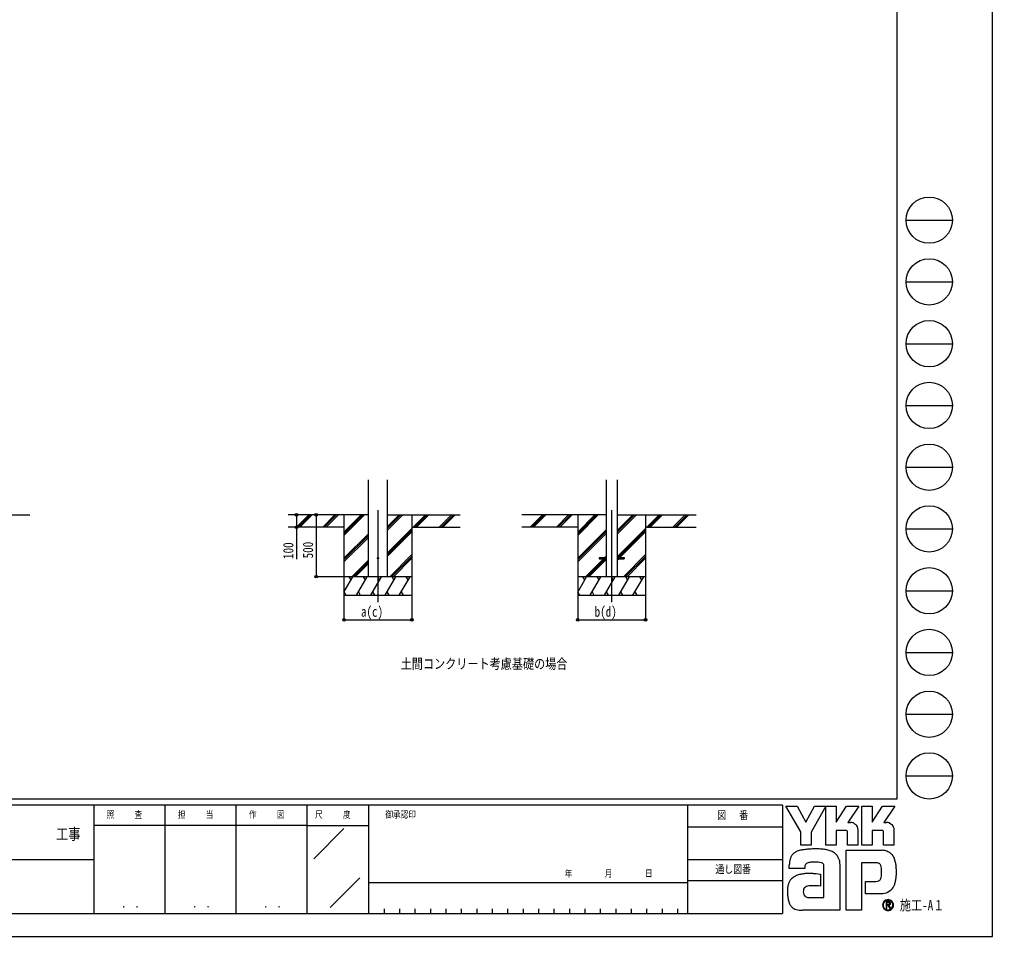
# Model space of a CAD drawing. Units: millimetres, scale not verified. Extents: x -10512 to 10512, y -7425 to 7425.
# Drawn here: x 2636 to 10512, y -7425 to 0 of the extents above; entities that cross this region are included whole.
import ezdxf
from ezdxf.enums import TextEntityAlignment as Align

# ---------------------------------------------------------------- set-up
doc = ezdxf.new("R2010")
doc.units = ezdxf.units.MM
doc.header["$LTSCALE"] = 30
for name, color, linetype in [('0-2_USER1', 3, 'Continuous'), ('0-3_YKK_12', 2, 'Continuous'), ('0-4_YKK_13', 4, 'Continuous'), ('0-5_YKK_A1', 4, 'Continuous'), ('0-6_YKK_D', 6, 'Continuous'), ('0-7_YKK_ZWAK', 7, 'Continuous')]:
    doc.layers.add(name, color=color, linetype=linetype)
doc.styles.add('ＭＳ ゴシック', font='')
doc.styles.get('ＭＳ ゴシック').set_extended_font_data('MS Gothic')

msp = doc.modelspace()

# ---------------------------------------------------------------- linework, layer by layer
at = {"layer": '0-3_YKK_12'}
for p, q in [((5537.9, -3973.14), (5537.9, -4716.47)), ((7429.47, -3973.14), (7429.47, -4716.47))]:
    msp.add_line(p, q, dxfattribs=at)
at = {"layer": '0-4_YKK_13'}
for p, q in [((7329.47, -4356.88), (7329.47, -4365.88)), ((7329.47, -4356.88), (7384.27, -4356.88)), ((7329.47, -4365.88), (7384.27, -4365.88)), ((7474.67, -4356.88), (7529.47, -4356.88)), ((7474.67, -4365.88), (7529.47, -4365.88)), ((7529.47, -4356.88), (7529.47, -4365.88))]:
    msp.add_line(p, q, dxfattribs=at)
msp.add_circle((5537.9, -4361.38), 5, dxfattribs=at)
at = {"layer": '0-5_YKK_A1'}
for p, q in [((5460.15, -4511.38), (5460.15, -3726.03)), ((5615.65, -4511.38), (5615.65, -3726.03)), ((7384.27, -3726.03), (7384.27, -4511.38)), ((7474.67, -3726.03), (7474.67, -4511.38)), ((2242.23, -4011.38), (2719.07, -4011.38)), ((5460.15, -4011.38), (4811.95, -4011.38)), ((4878.64, -4109.98), (4977.23, -4011.38)), ((4891.37, -4111.38), (4991.38, -4011.38)), ((4905.52, -4111.38), (5005.52, -4011.38)), ((5090.77, -4109.98), (5189.37, -4011.38)), ((5103.51, -4111.38), (5203.51, -4011.38)), ((5117.65, -4111.38), (5217.65, -4011.38)), ((5262.9, -4011.38), (5262.9, -4661.38)), ((5262.9, -4178.26), (5429.78, -4011.38)), ((5262.9, -4164.12), (5415.64, -4011.38)), ((5262.9, -4149.98), (5401.5, -4011.38)), ((5615.65, -4133.88), (5738.15, -4011.38)), ((5615.65, -4119.74), (5724.01, -4011.38)), ((5615.65, -4105.6), (5709.87, -4011.38)), ((5615.65, -4011.38), (6203.52, -4011.38)), ((5812.9, -4011.38), (5812.9, -4661.38)), ((5822, -4111.38), (5922, -4011.38)), ((5836.14, -4111.38), (5936.14, -4011.38)), ((5850.28, -4111.38), (5950.28, -4011.38)), ((6034.13, -4111.38), (6134.13, -4011.38)), ((6048.27, -4111.38), (6148.27, -4011.38)), ((6062.41, -4111.38), (6162.41, -4011.38)), ((7384.27, -4011.38), (6703.52, -4011.38)), ((6770.21, -4109.98), (6868.8, -4011.38)), ((6782.94, -4111.38), (6882.95, -4011.38)), ((6797.09, -4111.38), (6897.09, -4011.38)), ((6982.34, -4109.98), (7080.94, -4011.38)), ((6995.08, -4111.38), (7095.08, -4011.38)), ((7009.22, -4111.38), (7109.22, -4011.38)), ((7154.47, -4011.38), (7154.47, -4661.38)), ((7154.47, -4178.26), (7321.35, -4011.38)), ((7154.47, -4164.12), (7307.21, -4011.38)), ((7154.47, -4149.98), (7293.07, -4011.38)), ((7474.67, -4166.43), (7629.72, -4011.38)), ((7474.67, -4152.29), (7615.58, -4011.38)), ((7474.67, -4138.15), (7601.44, -4011.38)), ((7474.67, -4011.38), (8112.68, -4011.38)), ((7704.47, -4011.38), (7704.47, -4661.38)), ((7713.57, -4111.38), (7813.57, -4011.38)), ((7727.71, -4111.38), (7827.71, -4011.38)), ((7741.85, -4111.38), (7841.85, -4011.38)), ((7925.7, -4111.38), (8025.7, -4011.38)), ((7939.84, -4111.38), (8039.84, -4011.38)), ((7953.98, -4111.38), (8053.98, -4011.38)), ((5262.9, -4111.38), (4811.95, -4111.38)), ((5262.9, -4362.11), (5460.15, -4164.86)), ((5615.65, -4317.73), (5812.9, -4120.48)), ((5615.65, -4331.87), (5812.9, -4134.62)), ((5615.65, -4346.01), (5812.9, -4148.76)), ((5812.9, -4111.38), (6203.52, -4111.38)), ((7154.47, -4111.38), (6703.52, -4111.38)), ((7154.47, -4362.11), (7384.27, -4132.31)), ((7154.47, -4376.25), (7384.27, -4146.45)), ((7154.47, -4390.39), (7384.27, -4160.59)), ((7474.67, -4350.28), (7704.47, -4120.48)), ((7482.21, -4356.88), (7704.47, -4134.62)), ((7496.35, -4356.88), (7704.47, -4148.76)), ((7704.47, -4111.38), (8112.68, -4111.38)), ((5262.9, -4376.25), (5460.15, -4179)), ((5262.9, -4390.39), (5460.15, -4193.14)), ((5325.76, -4511.38), (5460.15, -4376.99)), ((5339.9, -4511.38), (5460.15, -4391.13)), ((5354.04, -4511.38), (5460.15, -4405.28)), ((5634.12, -4511.38), (5812.9, -4332.61)), ((5648.27, -4511.38), (5812.9, -4346.75)), ((5662.41, -4511.38), (5812.9, -4360.89)), ((7217.33, -4511.38), (7362.83, -4365.88)), ((7231.47, -4511.38), (7376.97, -4365.88)), ((7245.61, -4511.38), (7384.27, -4372.73)), ((7371.83, -4356.88), (7384.27, -4344.44)), ((7474.67, -4378.56), (7487.35, -4365.88)), ((7525.7, -4511.38), (7704.47, -4332.61)), ((7539.84, -4511.38), (7704.47, -4346.75)), ((7553.98, -4511.38), (7704.47, -4360.89)), ((5812.9, -4511.38), (5262.9, -4511.38)), ((5262.9, -4636.83), (5335.33, -4511.38)), ((5320.33, -4537.36), (5305.33, -4511.38)), ((5364.2, -4661.38), (5450.8, -4511.38)), ((5435.8, -4537.36), (5420.8, -4511.38)), ((5479.67, -4661.38), (5566.27, -4511.38)), ((5551.27, -4537.36), (5536.27, -4511.38)), ((5595.14, -4661.38), (5681.74, -4511.38)), ((5666.74, -4537.36), (5651.74, -4511.38)), ((5710.61, -4661.38), (5797.21, -4511.38)), ((5782.21, -4537.36), (5767.21, -4511.38)), ((7704.47, -4511.38), (7154.47, -4511.38)), ((7154.47, -4636.83), (7226.9, -4511.38)), ((7211.9, -4537.36), (7196.9, -4511.38)), ((7255.77, -4661.38), (7342.37, -4511.38)), ((7327.37, -4537.36), (7312.37, -4511.38)), ((7371.24, -4661.38), (7457.84, -4511.38)), ((7442.84, -4537.36), (7427.84, -4511.38)), ((7486.71, -4661.38), (7573.31, -4511.38)), ((7558.31, -4537.36), (7543.31, -4511.38)), ((7602.18, -4661.38), (7688.78, -4511.38)), ((7673.78, -4537.36), (7658.78, -4511.38)), ((5263.73, -4635.4), (5278.72, -4661.38)), ((5379.2, -4635.4), (5394.19, -4661.38)), ((5494.67, -4635.4), (5509.66, -4661.38)), ((5610.14, -4635.4), (5625.14, -4661.38)), ((5725.61, -4635.4), (5740.6, -4661.38)), ((7155.3, -4635.4), (7170.29, -4661.38)), ((7270.77, -4635.4), (7285.76, -4661.38)), ((7386.24, -4635.4), (7401.23, -4661.38)), ((7501.71, -4635.4), (7516.71, -4661.38)), ((7617.18, -4635.4), (7632.17, -4661.38)), ((5262.9, -4661.38), (5812.9, -4661.38)), ((7154.47, -4661.38), (7704.47, -4661.38))]:
    msp.add_line(p, q, dxfattribs=at)
at = {"layer": '0-6_YKK_D'}
for p, q in [((5037.84, -4011.38), (5037.84, -4511.38)), ((5261.9, -4511.38), (5036.84, -4511.38)), ((5262.9, -4661.38), (5262.9, -4862.38)), ((5812.9, -4661.38), (5812.9, -4862.38)), ((7154.47, -4661.38), (7154.47, -4862.38)), ((7704.47, -4661.38), (7704.47, -4862.38)), ((5262.9, -4861.38), (5812.9, -4861.38)), ((7154.47, -4861.38), (7704.47, -4861.38))]:
    msp.add_line(p, q, dxfattribs=at)
msp.add_lwpolyline([(4878.56, -4011.38), (4878.56, -4111.38), (4878.56, -4368.98)], dxfattribs=at)
for centre in [(4878.56, -4011.38), (5037.84, -4011.38), (4878.56, -4111.38), (5037.84, -4511.38), (5262.9, -4861.38), (5812.9, -4861.38), (7154.47, -4861.38), (7704.47, -4861.38)]:
    msp.add_circle(centre, 10.62, dxfattribs=at)
at = {"layer": '0-7_YKK_ZWAK'}
for p, q in [((9737.55, 6937.5), (9737.55, -6312.5)), ((9812.55, -1625), (10187.55, -1625)), ((9812.55, -2125), (10187.55, -2125)), ((9812.55, -2625), (10187.55, -2625)), ((9812.55, -3125), (10187.55, -3125)), ((9812.55, -3625), (10187.55, -3625)), ((9812.55, -4125), (10187.55, -4125)), ((9812.55, -4625), (10187.55, -4625)), ((9812.55, -5125), (10187.55, -5125)), ((9812.55, -5625), (10187.55, -5625)), ((9812.55, -6125), (10187.55, -6125)), ((9737.55, -6312.5), (-9762.45, -6312.5)), ((3237.55, -6362.5), (-12.45, -6362.5)), ((3812.55, -6362.5), (3812.55, -7237.5)), ((4387.55, -6362.5), (4387.55, -7237.5)), ((4962.55, -6362.5), (4962.55, -7237.5)), ((5462.55, -6362.5), (4962.55, -6362.5)), ((8043.8, -6362.5), (5462.55, -6362.5)), ((5462.55, -6362.5), (5462.55, -7237.5)), ((8043.8, -6362.5), (8043.8, -7237.5)), ((8812.55, -6362.5), (8043.8, -6362.5)), ((8812.55, -6362.5), (8812.55, -7237.5)), ((4962.55, -6525), (3237.55, -6525)), ((4962.55, -6525), (5462.55, -6525)), ((8043.8, -6537.5), (8812.55, -6537.5)), ((5017.76, -6795.73), (5262.59, -6550.9)), ((-12.45, -6800), (3237.55, -6800)), ((8043.8, -6800), (8812.55, -6800)), ((5151.68, -7189.97), (5392.23, -6949.42)), ((5462.55, -6987.5), (8043.8, -6987.5)), ((8812.55, -6975), (8043.8, -6975)), ((9697.91, -7139.3), (9697.91, -7139.3)), ((-12.45, -7237.5), (3237.55, -7237.5)), ((3237.55, -7237.5), (4962.55, -7237.5)), ((4962.55, -7237.5), (5462.55, -7237.5)), ((5462.55, -7237.5), (8043.8, -7237.5)), ((5587.55, -7200), (5587.55, -7237.5)), ((5712.55, -7200), (5712.55, -7237.5)), ((5837.55, -7200), (5837.55, -7237.5)), ((5962.55, -7200), (5962.55, -7237.5)), ((6087.55, -7200), (6087.55, -7237.5)), ((6212.55, -7200), (6212.55, -7237.5)), ((6337.55, -7200), (6337.55, -7237.5)), ((6462.55, -7200), (6462.55, -7237.5)), ((6587.55, -7200), (6587.55, -7237.5)), ((6712.55, -7200), (6712.55, -7237.5)), ((6837.55, -7200), (6837.55, -7237.5)), ((6962.55, -7200), (6962.55, -7237.5)), ((7087.55, -7200), (7087.55, -7237.5)), ((7212.55, -7200), (7212.55, -7237.5)), ((7337.55, -7200), (7337.55, -7237.5)), ((7462.55, -7200), (7462.55, -7237.5)), ((7587.55, -7200), (7587.55, -7237.5)), ((7712.55, -7200), (7712.55, -7237.5)), ((7837.55, -7200), (7837.55, -7237.5)), ((7962.55, -7200), (7962.55, -7237.5)), ((8043.8, -7237.5), (8812.55, -7237.5)), ((9666.68, -7209.95), (9666.68, -7209.95))]:
    msp.add_line(p, q, dxfattribs=at)
for points in [[(-10512.5, -7425), (10512.5, -7425), (10512.5, 7425), (-10512.5, 7425)], [(8840.05, -6370), (8932.08, -6370), (9001.18, -6500.25), (9070.1, -6370), (9162.19, -6370), (9044.18, -6579.98), (9044.18, -6685.33), (8960.24, -6685.33), (8960.24, -6577.14)]]:
    msp.add_lwpolyline(points, close=True, dxfattribs=at)
for points in [[(4962.55, -6362.5), (3237.55, -6362.5), (3237.55, -7237.5)], [(9326.37, -6566.52), (9246.92, -6566.52), (9246.92, -6685.24), (9162.29, -6685.24), (9162.29, -6370), (9246.92, -6370), (9246.92, -6498.96), (9330.17, -6370), (9429.6, -6370), (9340.4, -6500.53), (9343.56, -6500.53), (9347.05, -6500.53), (9350.63, -6500.53), (9354.08, -6500.53), (9357.16, -6500.53), (9359.65, -6500.53), (9361.31, -6500.53), (9361.92, -6500.53)], [(9618.78, -6566.52), (9539.42, -6566.52), (9539.42, -6685.33), (9454.74, -6685.33), (9454.74, -6370), (9539.42, -6370), (9539.42, -6498.96), (9622.58, -6370), (9722.01, -6370), (9632.81, -6500.53), (9636, -6500.53), (9639.51, -6500.53), (9643.09, -6500.53), (9646.53, -6500.53), (9649.6, -6500.53), (9652.08, -6500.53), (9653.73, -6500.53), (9654.33, -6500.53)], [(9386.26, -6505.53), (9396.37, -6511.31), (9404.93, -6518.83), (9411.81, -6527.8), (9416.89, -6537.87), (9420.03, -6548.74), (9421.1, -6560.09), (9421.1, -6685.55), (9338.53, -6685.55), (9338.53, -6578.52)], [(9678.7, -6505.53), (9688.84, -6511.31), (9697.44, -6518.83), (9704.35, -6527.8), (9709.46, -6537.87), (9712.62, -6548.74), (9713.7, -6560.09), (9713.7, -6685.33), (9630.93, -6685.33), (9630.93, -6578.52)], [(9572.17, -6828.77), (9452.98, -6828.77), (9452.98, -7212.5), (9328.08, -7212.5), (9328.08, -6726.98), (9618.38, -6726.98)], [(9696.78, -6761.28), (9704.93, -6771.56), (9711.03, -6781.52), (9715.29, -6790.54)], [(9011.99, -6830.78), (9006.18, -6834.05), (9001.65, -6838.04), (8998.22, -6842.71), (8995.73, -6847.99), (8994.01, -6853.83), (8992.9, -6860.17), (8992.23, -6866.97), (8991.82, -6874.17), (8866.86, -6874.47), (8867.23, -6857.38), (8867.92, -6838.18)], [(9269.27, -6797.91), (9272.82, -6812.25), (9274.83, -6827.61), (9275.46, -6843.97), (9275.46, -7212.5), (8973.88, -7212.5)], [(9059.87, -6913.82), (9083.52, -6915.38), (9102.11, -6917.46), (9114.28, -6919.42), (9118.63, -6920.58), (9118.63, -7016.18), (9104.81, -7014.72), (9089.64, -7013.9), (9074.12, -7013.58), (9059.22, -7013.63), (9045.92, -7013.91), (9035.21, -7014.27), (9028.06, -7014.59), (9025.46, -7014.73), (9014.66, -7016.71), (9005.34, -7019.8), (8997.51, -7024.03), (8991.17, -7029.42), (8986.32, -7035.99), (8982.96, -7043.76), (8981.09, -7052.75), (8980.71, -7062.98), (8981.91, -7074.22), (8984.29, -7083.52), (8987.73, -7091.04), (8992.07, -7096.97), (8997.15, -7101.49), (9002.83, -7104.76), (9008.97, -7106.98), (9015.4, -7108.31), (9148.16, -7108.31), (9148.16, -6862.68), (9148.19, -6857.81), (9147.94, -6853.05), (9147.32, -6848.47), (9146.25, -6844.12), (9144.66, -6840.06), (9142.46, -6836.37), (9139.59, -6833.1), (9135.97, -6830.31)], [(9135.97, -6830.31), (9128.18, -6827.25), (9115.73, -6824.67), (9099.85, -6822.75), (9081.77, -6821.74), (9062.71, -6821.82), (9043.91, -6823.21)], [(9614.57, -6902.49), (9614.41, -6886.58), (9613.65, -6872.24), (9611.86, -6859.66), (9608.59, -6848.98)], [(9686.41, -7052.43), (9674.87, -7061.39), (9662.86, -7068.44), (9650.46, -7073.7), (9637.75, -7077.3), (9624.84, -7079.36), (9611.8, -7080.02), (9483.4, -7080.02), (9483.4, -6979.16), (9555.8, -6979.16), (9569.15, -6978.97), (9580.89, -6977.83), (9590.97, -6974.88)], [(9686.52, -7156.49), (9686.45, -7155.03), (9686.27, -7153.62), (9685.97, -7152.26), (9685.55, -7150.97), (9685.01, -7149.75), (9684.35, -7148.59), (9683.58, -7147.52), (9682.7, -7146.53), (9681.54, -7145.51), (9680.26, -7144.62), (9678.85, -7143.86), (9677.33, -7143.23), (9675.7, -7142.74), (9673.96, -7142.39), (9672.12, -7142.18), (9670.19, -7142.11), (9651.25, -7142.11), (9651.25, -7197.85), (9656.97, -7197.85), (9656.97, -7147.79), (9670.19, -7147.79), (9671.56, -7147.84), (9672.84, -7147.97), (9674.04, -7148.19), (9675.16, -7148.5), (9676.18, -7148.89), (9677.11, -7149.36), (9677.94, -7149.92), (9678.66, -7150.56)], [(9680.9, -7156.49), (9680.55, -7159.17), (9679.59, -7161.28), (9678.15, -7162.89), (9676.37, -7164.06), (9674.36, -7164.86), (9672.26, -7165.35), (9670.21, -7165.6), (9668.32, -7165.67), (9663.36, -7165.67), (9665.86, -7169.92), (9682.23, -7198.04), (9688.78, -7198.04), (9673, -7170.98), (9674.48, -7170.68), (9675.89, -7170.31), (9677.23, -7169.86), (9678.49, -7169.33), (9679.67, -7168.72), (9680.77, -7168.04), (9681.78, -7167.28), (9682.7, -7166.44)]]:
    msp.add_lwpolyline(points, dxfattribs=at)
for centre in [(10000.05, -1625), (10000.05, -2125), (10000.05, -2625), (10000.05, -3125), (10000.05, -3625), (10000.05, -4125), (10000.05, -4625), (10000.05, -5125), (10000.05, -5625), (10000.05, -6125)]:
    msp.add_circle(centre, 187.5, dxfattribs=at)
for centre, radius, start, end in [((9362.04, -6562.97), 62.44, 78.26798, 90.11215), ((9362.93, -6558.43), 57.81, 66.19963, 78.22058), ((9654.45, -6563.08), 62.55, 78.27851, 90.10826), ((9655.31, -6558.7), 58.09, 66.2483, 78.23226), ((9326.81, -6578.23), 11.72, 358.57817, 92.1683), ((9619.27, -6578.18), 11.67, 358.29941, 92.43455), ((8962.34, -6819.6), 90.18, 138.03852, 152.12015), ((8962.33, -6820.02), 90.45, 122.60463, 137.83438), ((8974.29, -6839.36), 113.2, 108.37421, 122.42809), ((8993.23, -6906.73), 183.13, 100.93159, 107.35499), ((9055.13, -7207.04), 489.75, 97.86054, 101.37938), ((9084.19, -7408.95), 693.73, 94.90201, 97.9576), ((9086.17, -7425.11), 710, 91.6169, 94.94971), ((9083.42, -7310.15), 595.01, 87.51794, 91.66439), ((9091.15, -7144.44), 429.12, 81.92631, 87.59083), ((9113.97, -6988.08), 271.1, 73.67137, 82.05943), ((9147.82, -6874.79), 152.88, 60.60528, 73.9085), ((9161.67, -6847.16), 122.01, 52.17347, 59.90542), ((9174.06, -6831.12), 101.74, 43.55042, 52.14561), ((9180.89, -6824.52), 92.24, 34.48659, 43.50182), ((9180.94, -6824.38), 92.12, 25.58915, 34.43128), ((9613.64, -6860.53), 133.64, 78.73198, 87.96551), ((9617.56, -6840.49), 113.22, 69.03034, 78.69541), ((9621.21, -6830.75), 102.82, 59.39484, 68.9885), ((9622.9, -6827.78), 99.4, 50.3012, 59.3616), ((9622.28, -6828.48), 100.33, 42.05209, 50.28551), ((9094.51, -6851.15), 226.96, 171.55622, 176.72493), ((9017.6, -6839.67), 149.2, 163.48385, 171.57982), ((8979.01, -6828.22), 108.95, 152.2125, 163.4865), ((9044.98, -6909.07), 84.96, 102.4979, 112.84632), ((9061.41, -6979.98), 157.75, 96.37207, 102.75341), ((9172.74, -6828.22), 101.17, 17.43089, 25.54591), ((9572.85, -6890.03), 61.26, 77.94572, 90.63794), ((9578.18, -6865.04), 35.72, 60.20991, 77.92418), ((9581.63, -6858.55), 28.37, 39.8078, 59.75378), ((9576.78, -6862.26), 34.47, 22.65544, 39.38165), ((9572.73, -6857.03), 157.3, 14.76267, 25.00486), ((9476.25, -6883.32), 257.3, 7.9139, 14.95041), ((9379.89, -6897.34), 354.67, 2.54376, 8.01251), ((8992.48, -7094.75), 176.17, 106.61303, 112.59024), ((9017.56, -7179.03), 264.11, 99.87193, 106.59825), ((9031.61, -7258.18), 344.49, 94.78469, 99.91711), ((9038.45, -7336.93), 423.53, 90.80099, 94.81812), ((9039.49, -7395.56), 482.18, 87.57779, 90.82714), ((9481.24, -6916.9), 132.77, 347.14308, 355.40008), ((9330.51, -6903.94), 284.06, 355.2339, 0.29193), ((9340.42, -6901.25), 394.19, 352.8937, 357.82206), ((9324.66, -6900.24), 409.98, 357.76419, 2.60674), ((9022.45, -7051.74), 170.01, 164.97537, 174.56739), ((8981.14, -7040.72), 127.26, 153.89178, 164.94341), ((8962.32, -7031.67), 106.37, 142.04688, 153.80771), ((8958.69, -7029.07), 101.91, 130.60221, 141.94427), ((8964.69, -7036.28), 111.29, 120.60724, 130.53081), ((8976.54, -7056.43), 134.67, 112.58838, 120.58162), ((9579.3, -6948.57), 28.78, 293.91672, 314.09376), ((9575.37, -6945.11), 34, 314.78099, 333.92928), ((9550.12, -6932.85), 62.07, 334.00676, 347.34989), ((9625.9, -6973.56), 98.37, 326.23251, 339.61931), ((9533.51, -6937.79), 197.44, 339.22498, 347.31457), ((9422.87, -6911.98), 311.04, 347.15166, 352.97565), ((9095.33, -7058.72), 243.22, 174.55588, 182.47272), ((9231.24, -7056.58), 379.12, 181.90948, 187.89042), ((9603.07, -6958.47), 125.59, 311.57033, 318.66243), ((9588.53, -6945.72), 144.93, 318.67367, 325.29112), ((9071.73, -7079.01), 218.04, 187.80471, 196.36971), ((8987.51, -7103.89), 130.22, 196.3102, 208.20993), ((8950.84, -7123.41), 88.68, 208.29777, 223.35561), ((9666.75, -7170.47), 44.1, 90.09157, 179.92363), ((9666.48, -7170.33), 39.22, 134.8007, 180.12175), ((9666.59, -7170.11), 39.14, 89.86602, 135.149), ((9666.75, -7170.39), 44.02, 44.93442, 90.08536), ((9666.76, -7170.41), 39.44, 45.03108, 90.11509), ((9672.52, -7156.26), 8.38, 358.3894, 42.86139), ((9672.69, -7156.89), 13.84, 316.37674, 1.6565), ((9666.79, -7170.42), 39.43, 0.00643, 45.07115), ((9667.1, -7170.25), 43.68, 359.78949, 45.13288), ((8942.57, -7130.69), 77.67, 223.64205, 239.63663), ((8949.43, -7118.2), 91.91, 239.8785, 253.65355), ((8962, -7075.02), 136.89, 253.69102, 263.74909), ((8972.65, -6980.24), 232.26, 263.68487, 270.30455), ((9666.49, -7170.52), 43.83, 179.86065, 225.14399), ((9666.32, -7170.58), 39.06, 179.75513, 225.29722), ((9666.7, -7170.53), 43.98, 224.94536, 269.98445), ((9666.61, -7170.94), 39.01, 224.62822, 270.10973), ((9666.62, -7170.35), 39.6, 270.09072, 359.90926), ((9666.69, -7170.31), 44.2, 269.98802, 314.93777), ((9666.99, -7170.6), 43.78, 314.92572, 0.23508)]:
    msp.add_arc(centre, radius, start, end, dxfattribs=at)

# ---------------------------------------------------------------- texts
at = {"layer": '0-2_USER1', "style": 'ＭＳ ゴシック', "width": 0.8}
msp.add_text('土間コンクリート考慮基礎の場合', height=82.48, dxfattribs=at).set_placement((5721.74, -5282.35), align=Align.BOTTOM_LEFT)
at = {"layer": '0-6_YKK_D', "style": 'ＭＳ ゴシック', "width": 0.8}
for s, p in [('100', (4877.76, -4368.18)), ('500', (5037.04, -4363.38))]:
    msp.add_text(s, height=82.48, rotation=90, dxfattribs=at).set_placement(p, align=Align.BOTTOM_LEFT)
for s, p in [('a(c)', (5399.9, -4860.58)), ('b(d)', (7291.47, -4860.58))]:
    msp.add_text(s, height=82.48, dxfattribs=at).set_placement(p, align=Align.BOTTOM_LEFT)
at = {"layer": '0-7_YKK_ZWAK', "style": 'ＭＳ ゴシック', "width": 0.8}
for s, height, p in [('照     査', 54.99, (3341.05, -6481.25)), ('担     当', 54.99, (3918.05, -6481.25)), ('作     図', 54.99, (4493.05, -6481.25)), ('尺     度', 54.99, (5028.55, -6481.25)), ('御承認印', 54.99, (5597.85, -6481.25)), ('図\u3000 番', 64.15, (8283.51, -6493.75)), ('工事', 91.64, (2930.83, -6668.66)), ('通し図番', 64.15, (8269.51, -6931.25)), ('年        月        日', 54.99, (7049.77, -6958.04)), ('施工-A１', 82.48, (9762.55, -7237.5)), ('． ．', 64.79, (3462.5, -7210.88)), ('． ．', 64.79, (4037.5, -7210.88)), ('． ．', 64.79, (4612.5, -7210.88))]:
    msp.add_text(s, height=height, dxfattribs=at).set_placement(p, align=Align.BOTTOM_LEFT)

doc.saveas('drawing.dxf')
